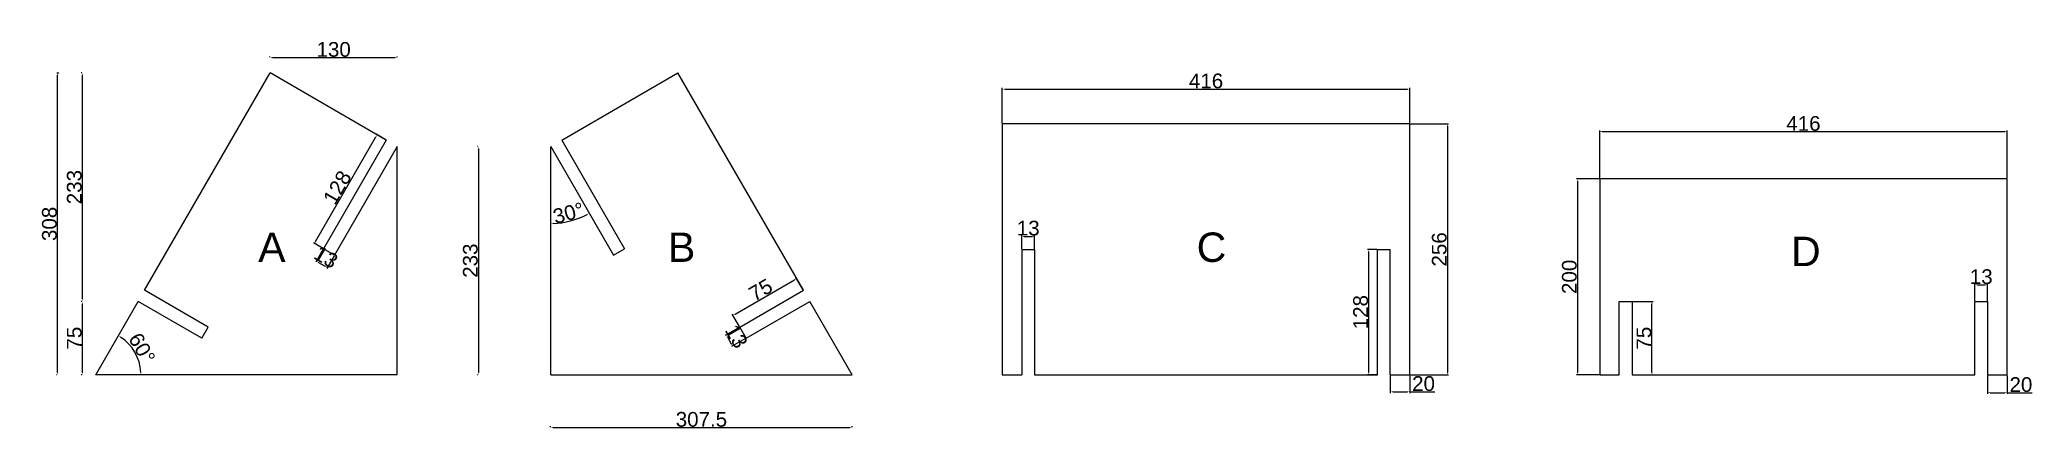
# Model space of a CAD drawing. Header units: millimetres. Extents: x -725 to 1309, y 2023 to 2420.
import ezdxf

# ---------------------------------------------------------------- set-up
doc = ezdxf.new("R2010")
doc.units = ezdxf.units.MM
doc.styles.get("Standard").update_dxf_attribs({"font": 'arial.ttf'})
doc.dimstyles.new('ISO-25', dxfattribs={"dimtxt": 15, "dimasz": 2.5, "dimexe": 1.25, "dimexo": 0.625, "dimtad": 1, "dimtxsty": 'Standard', "dimcen": 2.5, "dimadec": 0, "dimazin": 0, "dimtfac": 1, "dimtmove": 0, "dimatfit": 3, "dimfxl": 1, "dimarcsym": 0})

# ---------------------------------------------------------------- blocks, each defined once
blk = doc.blocks.new('*D1')
at = {"color": 0, "lineweight": -2}
for p, q in [((-203.4, 2025.1), (-203.4, 2025.8)), ((-200.9, 2024.5), (101.9, 2024.5)), ((104.4, 2025.1), (104.4, 2025.8))]:
    blk.add_line(p, q, dxfattribs=at)
at = {"color": 0}
for points in [[(-200.9, 2024.9), (-200.9, 2024.1), (-203.4, 2024.5)], [(101.9, 2024.9), (101.9, 2024.1), (104.4, 2024.5)]]:
    blk.add_solid(points, dxfattribs=at)
at = {"layer": 'Defpoints', "color": 0}
for p in [(-203.4, 2024.5), (104.4, 2024.5), (104.4, 2024.5)]:
    blk.add_point(p, dxfattribs=at)
at = {"color": 0, "insert": (-49.5, 2032.8), "char_height": 15, "attachment_point": 5}
blk.add_mtext('307.5', dxfattribs=at)
blk = doc.blocks.new('*D3')
at = {"color": 0, "lineweight": -2}
for p, q in [((257.6, 2334.8), (257.6, 2370.8)), ((260.1, 2369.6), (671.1, 2369.6)), ((673.6, 2334.8), (673.6, 2370.8))]:
    blk.add_line(p, q, dxfattribs=at)
at = {"color": 0}
for points in [[(260.1, 2370), (260.1, 2369.2), (257.6, 2369.6)], [(671.1, 2370), (671.1, 2369.2), (673.6, 2369.6)]]:
    blk.add_solid(points, dxfattribs=at)
at = {"layer": 'Defpoints', "color": 0}
for p in [(673.6, 2369.6), (257.6, 2334.2), (673.6, 2334.2)]:
    blk.add_point(p, dxfattribs=at)
at = {"color": 0, "insert": (465.6, 2377.9), "char_height": 15, "attachment_point": 5}
blk.add_mtext('416', dxfattribs=at)
blk = doc.blocks.new('*D5')
at = {"color": 0, "lineweight": -2}
for p, q in [((866.8, 2278.2), (843.6, 2278.2)), ((844.8, 2275.7), (844.8, 2080.7)), ((866.8, 2078.2), (843.6, 2078.2))]:
    blk.add_line(p, q, dxfattribs=at)
at = {"color": 0}
for points in [[(844.4, 2275.7), (845.2, 2275.7), (844.8, 2278.2)], [(844.4, 2080.7), (845.2, 2080.7), (844.8, 2078.2)]]:
    blk.add_solid(points, dxfattribs=at)
at = {"layer": 'Defpoints', "color": 0}
for p in [(867.4, 2278.2), (844.8, 2078.2), (867.4, 2078.2)]:
    blk.add_point(p, dxfattribs=at)
at = {"color": 0, "insert": (836.5, 2178.2), "char_height": 15, "attachment_point": 5, "rotation": 90}
blk.add_mtext('200', dxfattribs=at)
blk = doc.blocks.new('*D6')
at = {"color": 0, "lineweight": -2}
for p, q in [((674.2, 2334.2), (713.2, 2334.2)), ((711.9, 2331.7), (711.9, 2080.7)), ((674.2, 2078.2), (713.2, 2078.2))]:
    blk.add_line(p, q, dxfattribs=at)
at = {"color": 0}
for points in [[(711.5, 2331.7), (712.4, 2331.7), (711.9, 2334.2)], [(711.5, 2080.7), (712.4, 2080.7), (711.9, 2078.2)]]:
    blk.add_solid(points, dxfattribs=at)
at = {"layer": 'Defpoints', "color": 0}
for p in [(673.6, 2334.2), (673.6, 2078.2), (711.9, 2078.2)]:
    blk.add_point(p, dxfattribs=at)
at = {"color": 0, "insert": (703.7, 2206.2), "char_height": 15, "attachment_point": 5, "rotation": 90}
blk.add_mtext('256', dxfattribs=at)
blk = doc.blocks.new('*D7')
at = {"color": 0, "lineweight": -2}
for p, q in [((640, 2206.2), (630.4, 2206.2)), ((631.7, 2080.7), (631.7, 2203.7)), ((640, 2078.2), (630.4, 2078.2))]:
    blk.add_line(p, q, dxfattribs=at)
at = {"color": 0}
for points in [[(631.3, 2203.7), (632.1, 2203.7), (631.7, 2206.2)], [(631.3, 2080.7), (632.1, 2080.7), (631.7, 2078.2)]]:
    blk.add_solid(points, dxfattribs=at)
at = {"layer": 'Defpoints', "color": 0}
for p in [(631.7, 2206.2), (640.6, 2206.2), (640.6, 2078.2)]:
    blk.add_point(p, dxfattribs=at)
at = {"color": 0, "insert": (623.4, 2142.2), "char_height": 15, "attachment_point": 5, "rotation": 90}
blk.add_mtext('128', dxfattribs=at)
blk = doc.blocks.new('*D8')
at = {"color": 0, "lineweight": -2}
for p, q in [((653.6, 2077.6), (653.6, 2059.7)), ((673.6, 2077.6), (673.6, 2059.7)), ((656.1, 2061), (671.1, 2061)), ((673.6, 2061), (699, 2061))]:
    blk.add_line(p, q, dxfattribs=at)
at = {"color": 0}
for points in [[(656.1, 2061.4), (656.1, 2060.6), (653.6, 2061)], [(671.1, 2061.4), (671.1, 2060.6), (673.6, 2061)]]:
    blk.add_solid(points, dxfattribs=at)
at = {"layer": 'Defpoints', "color": 0}
for p in [(653.6, 2078.2), (673.6, 2078.2), (673.6, 2061)]:
    blk.add_point(p, dxfattribs=at)
at = {"color": 0, "insert": (687.6, 2069.3), "char_height": 15, "attachment_point": 5}
blk.add_mtext('20', dxfattribs=at)
blk = doc.blocks.new('*D9')
at = {"color": 0, "lineweight": -2}
for p, q in [((277.6, 2206.8), (277.6, 2220.8)), ((280.1, 2219.5), (288.1, 2219.5)), ((290.6, 2206.8), (290.6, 2220.8))]:
    blk.add_line(p, q, dxfattribs=at)
at = {"color": 0}
for points in [[(280.1, 2219.9), (280.1, 2219.1), (277.6, 2219.5)], [(288.1, 2219.9), (288.1, 2219.1), (290.6, 2219.5)]]:
    blk.add_solid(points, dxfattribs=at)
at = {"layer": 'Defpoints', "color": 0}
for p in [(290.6, 2219.5), (277.6, 2206.2), (290.6, 2206.2)]:
    blk.add_point(p, dxfattribs=at)
at = {"color": 0, "insert": (284.1, 2227.8), "char_height": 15, "attachment_point": 5}
blk.add_mtext('13', dxfattribs=at)
blk = doc.blocks.new('*D10')
at = {"color": 0, "lineweight": -2}
for p, q in [((867.4, 2278.8), (867.4, 2327.5)), ((869.9, 2326.3), (1280.9, 2326.3)), ((1283.4, 2278.8), (1283.4, 2327.5))]:
    blk.add_line(p, q, dxfattribs=at)
at = {"color": 0}
for points in [[(869.9, 2326.7), (869.9, 2325.8), (867.4, 2326.3)], [(1280.9, 2326.7), (1280.9, 2325.8), (1283.4, 2326.3)]]:
    blk.add_solid(points, dxfattribs=at)
at = {"layer": 'Defpoints', "color": 0}
for p in [(1283.4, 2326.3), (867.4, 2278.2), (1283.4, 2278.2)]:
    blk.add_point(p, dxfattribs=at)
at = {"color": 0, "insert": (1075.4, 2334.5), "char_height": 15, "attachment_point": 5}
blk.add_mtext('416', dxfattribs=at)
blk = doc.blocks.new('*D11')
at = {"color": 0, "lineweight": -2}
for p, q in [((901, 2153.2), (922.1, 2153.2)), ((920.8, 2080.7), (920.8, 2150.7)), ((901, 2078.2), (922.1, 2078.2))]:
    blk.add_line(p, q, dxfattribs=at)
at = {"color": 0}
for points in [[(920.4, 2150.7), (921.2, 2150.7), (920.8, 2153.2)], [(920.4, 2080.7), (921.2, 2080.7), (920.8, 2078.2)]]:
    blk.add_solid(points, dxfattribs=at)
at = {"layer": 'Defpoints', "color": 0}
for p in [(900.4, 2153.2), (920.8, 2153.2), (900.4, 2078.2)]:
    blk.add_point(p, dxfattribs=at)
at = {"color": 0, "lineweight": 25, "insert": (912.6, 2115.7), "char_height": 15, "attachment_point": 5, "rotation": 90}
blk.add_mtext('75', dxfattribs=at)
blk = doc.blocks.new('*D12')
at = {"color": 0, "lineweight": -2}
blk.add_arc((-203.4, 2311.2), 78.6, 271.8217, 298.1796, dxfattribs=at)
at = {"color": 0}
for points in [[(-166.4, 2242.2), (-166, 2241.5), (-164, 2243.1)], [(-200.9, 2232.2), (-200.9, 2233), (-203.4, 2232.6)]]:
    blk.add_solid(points, dxfattribs=at)
at = {"layer": 'Defpoints', "color": 0}
for p in [(-203.4, 2311.2), (-203.4, 2311.2), (-189.7, 2233.7), (-139.4, 2200.3), (-203.4, 2078.2)]:
    blk.add_point(p, dxfattribs=at)
at = {"color": 0, "lineweight": 25, "insert": (-185.2, 2243.2), "char_height": 15, "attachment_point": 5, "rotation": 15.0007}
blk.add_mtext('30°', dxfattribs=at)
blk = doc.blocks.new('*D19')
at = {"color": 0, "lineweight": -2}
for p, q in [((-277.6, 2311.2), (-278.2, 2311.2)), ((-277, 2308.7), (-277, 2080.7)), ((-277.6, 2078.2), (-278.2, 2078.2))]:
    blk.add_line(p, q, dxfattribs=at)
at = {"color": 0}
for points in [[(-277.4, 2308.7), (-276.6, 2308.7), (-277, 2311.2)], [(-277.4, 2080.7), (-276.6, 2080.7), (-277, 2078.2)]]:
    blk.add_solid(points, dxfattribs=at)
at = {"layer": 'Defpoints', "color": 0}
for p in [(-277, 2311.2), (-277, 2078.2), (-277, 2078.2)]:
    blk.add_point(p, dxfattribs=at)
at = {"color": 0, "insert": (-285.3, 2194.7), "char_height": 15, "attachment_point": 5, "rotation": 90}
blk.add_mtext('233', dxfattribs=at)
blk = doc.blocks.new('*D21')
at = {"color": 0, "lineweight": -2}
blk.add_arc((-667.7, 2078.2), 46.1, 3.1101, 56.8899, dxfattribs=at)
at = {"color": 0}
for points in [[(-642.7, 2116.4), (-642.3, 2117.1), (-644.6, 2118.1)], [(-621.3, 2080.7), (-622.1, 2080.7), (-621.6, 2078.2)]]:
    blk.add_solid(points, dxfattribs=at)
at = {"layer": 'Defpoints', "color": 0}
for p in [(-624.4, 2153.2), (-667.7, 2078.2), (-667.7, 2078.2), (-624.4, 2093.9), (-359.9, 2078.2)]:
    blk.add_point(p, dxfattribs=at)
at = {"color": 0, "insert": (-620.6, 2105.4), "char_height": 15, "attachment_point": 5, "rotation": 300}
blk.add_mtext('60°', dxfattribs=at)
blk = doc.blocks.new('*D22')
at = {"color": 0, "lineweight": -2}
for p, q in [((-681.9, 2153.2), (-682.6, 2153.2)), ((-681.3, 2080.7), (-681.3, 2150.7)), ((-681.9, 2078.2), (-682.6, 2078.2))]:
    blk.add_line(p, q, dxfattribs=at)
at = {"color": 0}
for points in [[(-681.7, 2150.7), (-680.9, 2150.7), (-681.3, 2153.2)], [(-681.7, 2080.7), (-680.9, 2080.7), (-681.3, 2078.2)]]:
    blk.add_solid(points, dxfattribs=at)
at = {"layer": 'Defpoints', "color": 0}
for p in [(-681.3, 2153.2), (-681.3, 2153.2), (-681.3, 2078.2)]:
    blk.add_point(p, dxfattribs=at)
at = {"color": 0, "insert": (-689.6, 2115.7), "char_height": 15, "attachment_point": 5, "rotation": 90}
blk.add_mtext('75', dxfattribs=at)
blk = doc.blocks.new('*D23')
at = {"color": 0, "lineweight": -2}
for p, q in [((-707.3, 2386.2), (-705.4, 2386.2)), ((-706.7, 2080.7), (-706.7, 2383.7)), ((-707.3, 2078.2), (-707.9, 2078.2))]:
    blk.add_line(p, q, dxfattribs=at)
at = {"color": 0}
for points in [[(-707.1, 2383.7), (-706.3, 2383.7), (-706.7, 2386.2)], [(-707.1, 2080.7), (-706.3, 2080.7), (-706.7, 2078.2)]]:
    blk.add_solid(points, dxfattribs=at)
at = {"layer": 'Defpoints', "color": 0}
for p in [(-707.9, 2386.2), (-706.7, 2386.2), (-706.7, 2078.2)]:
    blk.add_point(p, dxfattribs=at)
at = {"color": 0, "insert": (-715, 2232.2), "char_height": 15, "attachment_point": 5, "rotation": 90}
blk.add_mtext('308', dxfattribs=at)
blk = doc.blocks.new('*D24')
at = {"color": 0, "lineweight": -2}
for p, q in [((-681.9, 2386.2), (-682.6, 2386.2)), ((-681.3, 2155.7), (-681.3, 2383.7)), ((-681.9, 2153.2), (-682.6, 2153.2))]:
    blk.add_line(p, q, dxfattribs=at)
at = {"color": 0}
for points in [[(-681.7, 2383.7), (-680.9, 2383.7), (-681.3, 2386.2)], [(-681.7, 2155.7), (-680.9, 2155.7), (-681.3, 2153.2)]]:
    blk.add_solid(points, dxfattribs=at)
at = {"layer": 'Defpoints', "color": 0}
for p in [(-681.3, 2386.2), (-681.3, 2386.2), (-681.3, 2153.2)]:
    blk.add_point(p, dxfattribs=at)
at = {"color": 0, "insert": (-689.6, 2269.7), "char_height": 15, "attachment_point": 5, "rotation": 90}
blk.add_mtext('233', dxfattribs=at)
blk = doc.blocks.new('*D26')
at = {"color": 0, "lineweight": -2}
for p, q in [((-489.9, 2402.3), (-489.9, 2402.9)), ((-487.4, 2401.7), (-362.4, 2401.7)), ((-359.9, 2402.3), (-359.9, 2402.9))]:
    blk.add_line(p, q, dxfattribs=at)
at = {"color": 0}
for points in [[(-487.4, 2402.1), (-487.4, 2401.3), (-489.9, 2401.7)], [(-362.4, 2402.1), (-362.4, 2401.3), (-359.9, 2401.7)]]:
    blk.add_solid(points, dxfattribs=at)
at = {"layer": 'Defpoints', "color": 0}
for p in [(-489.9, 2401.7), (-359.9, 2401.7), (-359.9, 2401.7)]:
    blk.add_point(p, dxfattribs=at)
at = {"color": 0, "insert": (-424.9, 2410), "char_height": 15, "attachment_point": 5}
blk.add_mtext('130', dxfattribs=at)
blk = doc.blocks.new('*D27')
at = {"color": 0, "lineweight": -2}
for p, q in [((54.2, 2165), (47, 2177.6)), ((-15.2, 2140.3), (45.4, 2175.3)), ((-10.7, 2127.5), (-18, 2140.1))]:
    blk.add_line(p, q, dxfattribs=at)
at = {"color": 0}
for points in [[(45.2, 2175.7), (45.6, 2174.9), (47.6, 2176.6)], [(-15.4, 2140.7), (-15, 2139.9), (-17.4, 2139.1)]]:
    blk.add_solid(points, dxfattribs=at)
at = {"layer": 'Defpoints', "color": 0}
for p in [(47.6, 2176.6), (54.5, 2164.5), (-10.4, 2127)]:
    blk.add_point(p, dxfattribs=at)
at = {"color": 0, "insert": (11, 2164.9), "char_height": 15, "attachment_point": 5, "rotation": 30}
blk.add_mtext('75', dxfattribs=at)
blk = doc.blocks.new('*D28')
at = {"color": 0, "lineweight": -2}
for p, q in [((-11, 2126.7), (-25.3, 2118.4)), ((-23, 2116.9), (-19, 2109.9)), ((-4.5, 2115.4), (-18.8, 2107.1))]:
    blk.add_line(p, q, dxfattribs=at)
at = {"color": 0}
for points in [[(-22.6, 2117.1), (-23.3, 2116.6), (-24.2, 2119)], [(-18.6, 2110.1), (-19.3, 2109.7), (-17.7, 2107.8)]]:
    blk.add_solid(points, dxfattribs=at)
at = {"layer": 'Defpoints', "color": 0}
for p in [(-10.4, 2127), (-3.9, 2115.7), (-17.7, 2107.8)]:
    blk.add_point(p, dxfattribs=at)
at = {"color": 0, "insert": (-13.8, 2117.5), "char_height": 15, "attachment_point": 5, "rotation": 300}
blk.add_mtext('13', dxfattribs=at)
blk = doc.blocks.new('*D29')
at = {"color": 0, "lineweight": -2}
for p, q in [((-443.3, 2214.4), (-381.8, 2320.9)), ((-371.7, 2318), (-381.6, 2323.7)), ((-435.7, 2207.1), (-445.6, 2212.9))]:
    blk.add_line(p, q, dxfattribs=at)
at = {"color": 0}
for points in [[(-382.2, 2321.1), (-381.4, 2320.7), (-380.5, 2323.1)], [(-443.7, 2214.6), (-442.9, 2214.2), (-444.5, 2212.2)]]:
    blk.add_solid(points, dxfattribs=at)
at = {"layer": 'Defpoints', "color": 0}
for p in [(-380.5, 2323.1), (-371.2, 2317.7), (-435.2, 2206.8)]:
    blk.add_point(p, dxfattribs=at)
at = {"color": 0, "insert": (-421.2, 2269.3), "char_height": 15, "attachment_point": 5, "rotation": 59.9995}
blk.add_mtext('128', dxfattribs=at)
blk = doc.blocks.new('*D30')
at = {"color": 0, "lineweight": -2}
for p, q in [((-435.5, 2206.3), (-443.1, 2193.1)), ((-424.3, 2199.8), (-431.8, 2186.6)), ((-440.3, 2193), (-433.4, 2189))]:
    blk.add_line(p, q, dxfattribs=at)
at = {"color": 0}
for points in [[(-440.1, 2193.3), (-440.5, 2192.6), (-442.5, 2194.2)], [(-433.2, 2189.3), (-433.6, 2188.6), (-431.2, 2187.7)]]:
    blk.add_solid(points, dxfattribs=at)
at = {"layer": 'Defpoints', "color": 0}
for p in [(-435.2, 2206.8), (-423.9, 2200.3), (-431.2, 2187.7)]:
    blk.add_point(p, dxfattribs=at)
at = {"color": 0, "insert": (-432.7, 2198.2), "char_height": 15, "attachment_point": 5, "rotation": 329.9986}
blk.add_mtext('13', dxfattribs=at)
blk = doc.blocks.new('*D31')
at = {"color": 0, "lineweight": -2}
for p, q in [((1263.4, 2077.6), (1263.4, 2058.8)), ((1283.4, 2077.6), (1283.4, 2058.8)), ((1265.9, 2060.1), (1280.9, 2060.1)), ((1283.4, 2060.1), (1308.9, 2060.1))]:
    blk.add_line(p, q, dxfattribs=at)
at = {"color": 0}
for points in [[(1265.9, 2060.5), (1265.9, 2059.6), (1263.4, 2060.1)], [(1280.9, 2060.5), (1280.9, 2059.6), (1283.4, 2060.1)]]:
    blk.add_solid(points, dxfattribs=at)
at = {"layer": 'Defpoints', "color": 0}
for p in [(1263.4, 2078.2), (1283.4, 2078.2), (1283.4, 2060.1)]:
    blk.add_point(p, dxfattribs=at)
at = {"color": 0, "insert": (1297.4, 2068.3), "char_height": 15, "attachment_point": 5}
blk.add_mtext('20', dxfattribs=at)
blk = doc.blocks.new('*D32')
at = {"color": 0, "lineweight": -2}
for p, q in [((1250.4, 2153.8), (1250.4, 2171.3)), ((1252.9, 2170.1), (1260.9, 2170.1)), ((1263.4, 2153.8), (1263.4, 2171.3))]:
    blk.add_line(p, q, dxfattribs=at)
at = {"color": 0}
for points in [[(1252.9, 2170.5), (1252.9, 2169.6), (1250.4, 2170.1)], [(1260.9, 2170.5), (1260.9, 2169.6), (1263.4, 2170.1)]]:
    blk.add_solid(points, dxfattribs=at)
at = {"layer": 'Defpoints', "color": 0}
for p in [(1263.4, 2170.1), (1250.4, 2153.2), (1263.4, 2153.2)]:
    blk.add_point(p, dxfattribs=at)
at = {"color": 0, "insert": (1256.9, 2178.3), "char_height": 15, "attachment_point": 5}
blk.add_mtext('13', dxfattribs=at)

msp = doc.modelspace()

# ---------------------------------------------------------------- linework, layer by layer
at = {"lineweight": 25}
for p, q in [((-617.852, 2164.483), (-489.851, 2386.187)), ((-371.201, 2317.682), (-489.851, 2386.187)), ((-192.108, 2317.682), (-73.458, 2386.187)), ((54.543, 2164.483), (-73.458, 2386.187)), ((257.579, 2334.182), (257.579, 2078.182)), ((673.579, 2334.182), (257.579, 2334.182)), ((673.579, 2078.182), (673.579, 2334.182)), ((-371.201, 2317.683), (-435.203, 2206.833)), ((-359.943, 2311.182), (-423.945, 2200.333)), ((-359.943, 2078.182), (-359.943, 2311.182)), ((-203.366, 2078.182), (-203.366, 2311.182)), ((-203.366, 2311.182), (-139.364, 2200.333)), ((-192.108, 2317.683), (-128.106, 2206.833)), ((867.409, 2278.182), (867.409, 2078.182)), ((1283.409, 2278.182), (867.409, 2278.182)), ((1283.409, 2078.182), (1283.409, 2278.182)), ((-423.945, 2200.333), (-435.203, 2206.833)), ((-139.364, 2200.333), (-128.106, 2206.833)), ((277.579, 2206.182), (277.579, 2078.182)), ((277.579, 2206.182), (290.579, 2206.182)), ((290.579, 2206.182), (290.579, 2078.182)), ((640.579, 2078.182), (640.579, 2206.182)), ((640.579, 2206.182), (653.579, 2206.182)), ((653.579, 2078.182), (653.579, 2206.182)), ((-552.9, 2126.983), (-617.852, 2164.483)), ((-10.409, 2126.983), (54.543, 2164.483)), ((-667.678, 2078.182), (-624.352, 2153.225)), ((-559.4, 2115.725), (-624.352, 2153.225)), ((-3.909, 2115.725), (61.043, 2153.225)), ((104.369, 2078.182), (61.043, 2153.225)), ((887.409, 2078.182), (887.409, 2153.182)), ((887.409, 2153.182), (900.409, 2153.182)), ((900.409, 2153.182), (900.409, 2078.182)), ((1250.409, 2078.182), (1250.409, 2153.182)), ((1250.409, 2153.182), (1263.409, 2153.182)), ((1263.409, 2153.182), (1263.409, 2078.182)), ((-559.4, 2115.725), (-552.9, 2126.983)), ((-3.909, 2115.725), (-10.409, 2126.983)), ((-359.943, 2078.182), (-667.678, 2078.182)), ((-203.366, 2078.182), (104.369, 2078.182)), ((257.579, 2078.182), (277.579, 2078.182)), ((290.579, 2078.182), (640.579, 2078.182)), ((653.579, 2078.182), (673.579, 2078.182)), ((867.409, 2078.182), (887.409, 2078.182)), ((900.409, 2078.182), (1250.409, 2078.182)), ((1263.409, 2078.182), (1283.409, 2078.182))]:
    msp.add_line(p, q, dxfattribs=at)

# ---------------------------------------------------------------- texts
at = {"lineweight": 0, "char_height": 30, "attachment_point": 1}
for s, insert in [('A', (-501.941, 2223.41)), ('B', (-83.692, 2223.41)), ('C', (456.014, 2223.41)), ('D', (1062.719, 2219.149))]:
    msp.add_mtext_dynamic_manual_height_columns(s, width=231.82822, gutter_width=12.5, heights=[0], dxfattribs=dict(at, insert=insert))

# ---------------------------------------------------------------- dimensions: what is measured, and where the dimension line sits
for base, p1, p2, text, picture, middle in [((-359.943, 2401.688), (-489.851, 2401.688), (-359.943, 2401.688), '130', '*D26', (-424.897, 2409.976)), ((104.369, 2024.505), (-203.366, 2024.505), (104.369, 2024.505), '307.5', '*D1', (-49.499, 2032.794))]:
    dim = msp.add_linear_dim(base=base, p1=p1, p2=p2, text=text, dimstyle='ISO-25')
    dim.commit()
    dim.dimension.update_dxf_attribs({"geometry": picture, "text_midpoint": middle})
for base, p1, p2, angle, picture, middle, dimtype in [((-706.6737, 2386.1866), (-706.6737, 2078.1823), (-707.9237, 2386.1866), 90, '*D23', (-706.6737, 2232.1845), 160), ((-380.549, 2323.079), (-435.203, 2206.833), (-371.203, 2317.683), 59.999506, '*D29', (-414.011, 2265.123), 161), ((-276.973, 2078.182), (-276.973, 2311.182), (-276.973, 2078.182), 90, '*D19', (-276.973, 2194.682), 160), ((-431.225, 2187.725), (-435.203, 2206.833), (-423.945, 2200.333), 329.998646, '*D30', (-436.854, 2190.975), 161), ((-17.708, 2107.758), (-10.409, 2126.983), (-3.909, 2115.725), 299.999989, '*D28', (-20.958, 2113.387), 161)]:
    dim = msp.add_linear_dim(base=base, p1=p1, p2=p2, angle=angle, dimstyle='ISO-25')
    dim.commit()
    dim.dimension.update_dxf_attribs({"geometry": picture, "text_midpoint": middle, "dimtype": dimtype})
for base, p1, p2, text, picture, middle in [((-681.318, 2386.185), (-681.318, 2153.225), (-681.318, 2386.185), '233', '*D24', (-689.607, 2269.705)), ((-681.318, 2153.225), (-681.318, 2078.182), (-681.318, 2153.225), '75', '*D22', (-689.571, 2115.704))]:
    dim = msp.add_linear_dim(base=base, p1=p1, p2=p2, angle=90, text=text, dimstyle='ISO-25')
    dim.commit()
    dim.dimension.update_dxf_attribs({"geometry": picture, "text_midpoint": middle})
for base, p1, p2, picture, middle in [((673.579, 2369.583), (257.579, 2334.182), (673.579, 2334.182), '*D3', (465.579, 2377.867)), ((1283.409, 2326.266), (867.409, 2278.182), (1283.409, 2278.182), '*D10', (1075.409, 2334.55)), ((673.579, 2060.988), (653.579, 2078.182), (673.579, 2078.182), '*D8', (687.55, 2069.272))]:
    dim = msp.add_linear_dim(base=base, p1=p1, p2=p2, dimstyle='ISO-25')
    dim.commit()
    dim.dimension.update_dxf_attribs({"geometry": picture, "text_midpoint": middle})
for base, p1, p2, picture, middle in [((711.946, 2078.182), (673.579, 2334.182), (673.579, 2078.182), '*D6', (703.662, 2206.182)), ((844.814, 2078.182), (867.409, 2278.182), (867.409, 2078.182), '*D5', (836.53, 2178.182)), ((631.694, 2206.182), (640.579, 2078.182), (640.579, 2206.182), '*D7', (623.41, 2142.182))]:
    dim = msp.add_linear_dim(base=base, p1=p1, p2=p2, angle=90, dimstyle='ISO-25')
    dim.commit()
    dim.dimension.update_dxf_attribs({"geometry": picture, "text_midpoint": middle})
at = {"lineweight": 25}
dim = msp.add_angular_dim_2l(base=(-189.711, 2233.745), line1=((-203.366, 2311.182), (-139.364, 2200.333)), line2=((-203.366, 2078.182), (-203.366, 2311.182)), dimstyle='ISO-25', dxfattribs=at)
dim.commit()
dim.dimension.update_dxf_attribs({"geometry": '*D12', "text_midpoint": (-185.159, 2243.236)})
for base, p1, p2, picture, middle in [((290.579, 2219.521), (277.579, 2206.182), (290.579, 2206.182), '*D9', (284.079, 2219.521)), ((1263.409, 2170.056), (1250.409, 2153.182), (1263.409, 2153.182), '*D32', (1256.909, 2170.056))]:
    dim = msp.add_linear_dim(base=base, p1=p1, p2=p2, dimstyle='ISO-25')
    dim.commit()
    dim.dimension.update_dxf_attribs({"geometry": picture, "text_midpoint": middle, "dimtype": 160})
for p1, p2, distance, picture, middle in [((-10.409, 2126.983), (54.543, 2164.483), 13.935, '*D27', (10.973, 2164.948)), ((1263.409, 2078.182), (1283.409, 2078.182), -18.116, '*D31', (1297.38, 2068.35))]:
    dim = msp.add_aligned_dim(p1=p1, p2=p2, distance=distance, dimstyle='ISO-25')
    dim.commit()
    dim.dimension.update_dxf_attribs({"geometry": picture, "text_midpoint": middle})
dim = msp.add_angular_dim_2l(base=(-624.393, 2093.937), line1=((-359.943, 2078.182), (-667.678, 2078.182)), line2=((-667.678, 2078.182), (-624.352, 2153.225)), dimstyle='ISO-25')
dim.commit()
dim.dimension.update_dxf_attribs({"geometry": '*D21', "text_midpoint": (-620.613, 2105.355)})
dim = msp.add_linear_dim(base=(920.821, 2153.182), p1=(900.409, 2078.182), p2=(900.409, 2153.182), angle=90, dimstyle='ISO-25', dxfattribs=at)
dim.commit()
dim.dimension.update_dxf_attribs({"geometry": '*D11', "text_midpoint": (912.568, 2115.682)})

doc.saveas('drawing.dxf')
